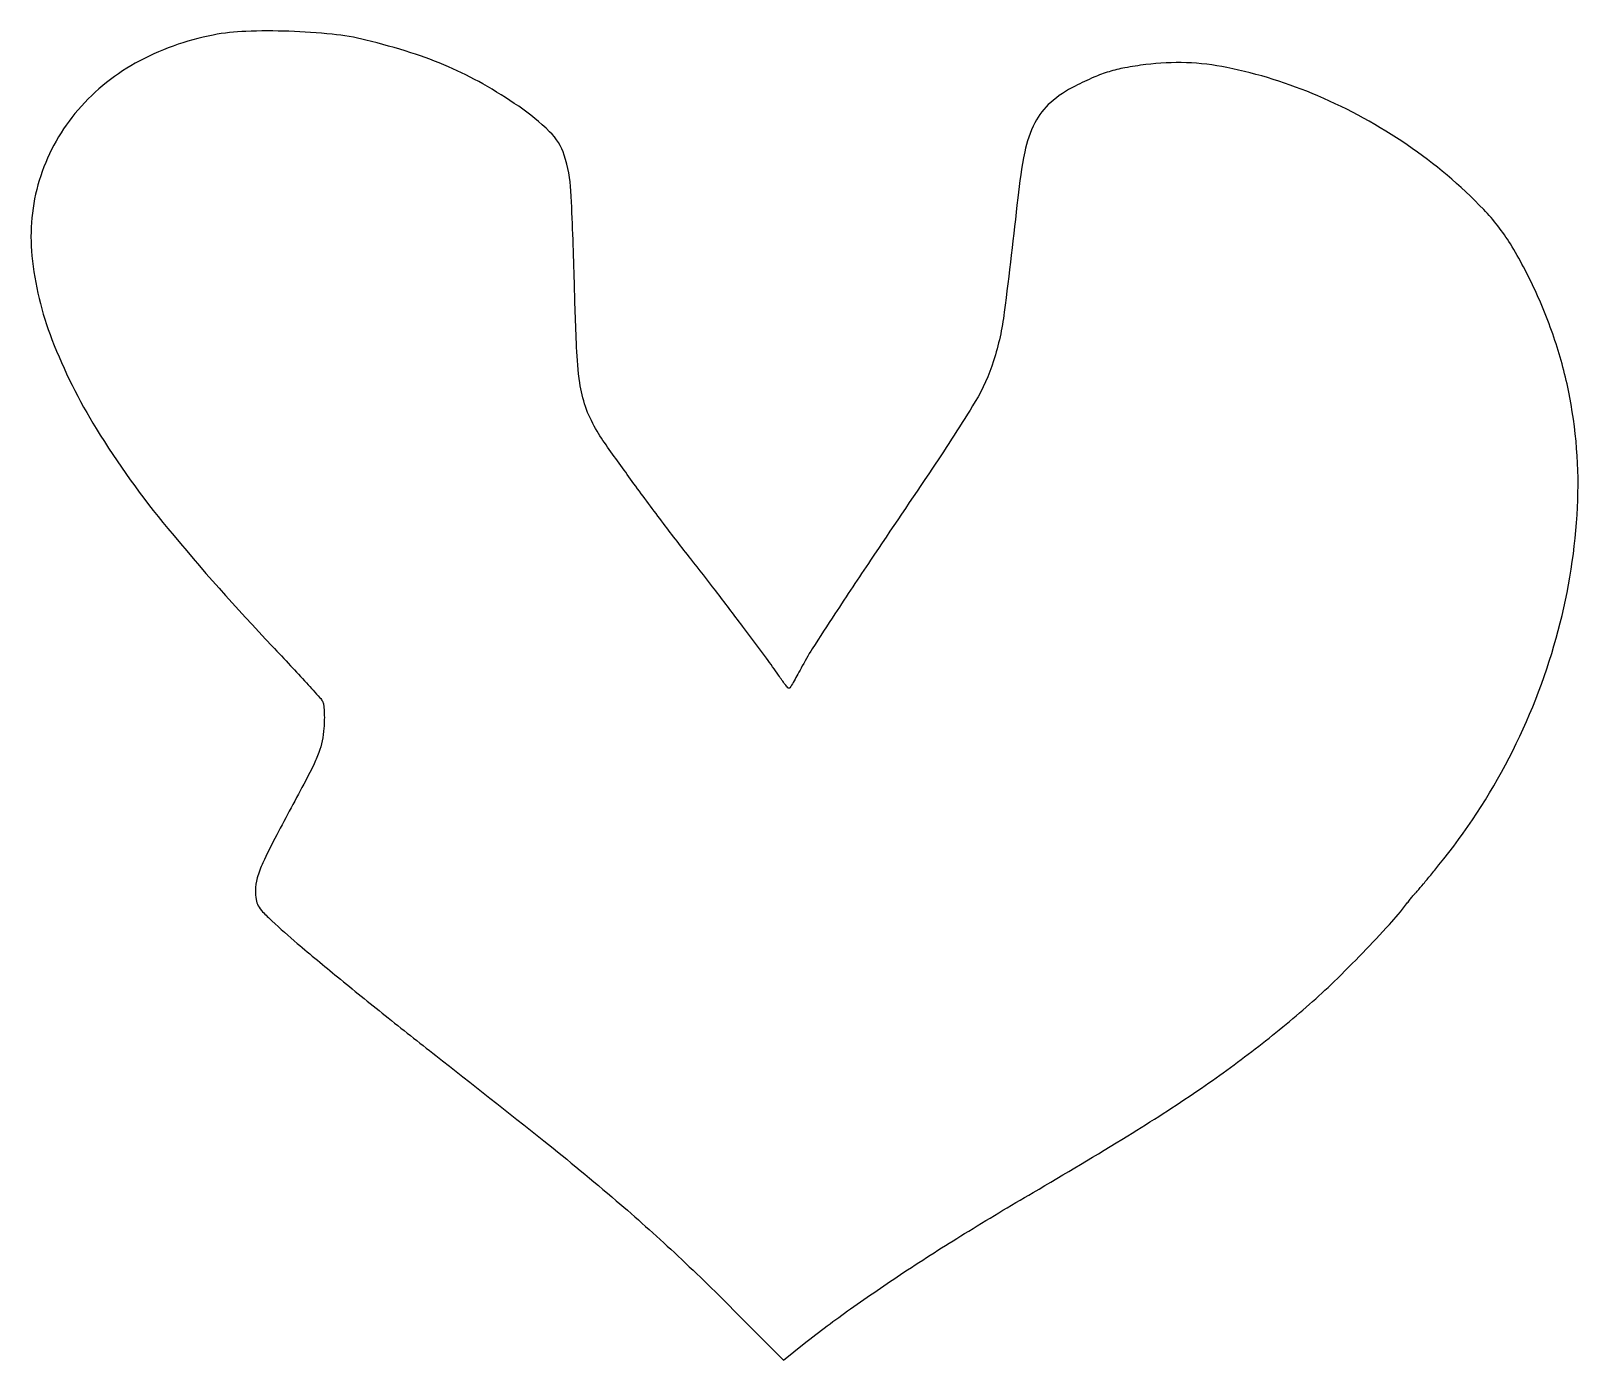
# Model space of a CAD drawing. Extents: x 0 to 447, y 0 to 384.
import ezdxf

# ---------------------------------------------------------------- set-up
doc = ezdxf.new("R2010")
doc.units = 0

msp = doc.modelspace()

# ---------------------------------------------------------------- linework, layer by layer
msp.add_lwpolyline([(52.806813, 382.49841, 0.080255), (30.300699, 374.336986, 0.094), (12.888911, 359.80474, 0.098739), (2.591184, 340.545389, 0.098414), (0.452439, 318.785893, 0.068502), (6.245171, 294.592528, 0.045112), (19.019856, 268.93519, 0.035025), (39.669002, 240.142028, 0.016824), (69.854046, 206.127078, -0.001911), (75.146418, 200.509915, -0.002813), (79.748817, 195.531646, -0.001312), (83.63186, 191.261331, -0.052702), (84.375969, 190.240775, -0.103297), (84.68846, 189.294103, -0.016291), (84.846731, 187.329535, -0.017493), (84.877033, 184.967647, -0.014488), (84.748478, 182.455343, -0.029472), (84.23627, 178.794857, -0.036844), (83.316149, 175.49089, -0.02784), (81.713091, 171.70908, -0.009195), (78.952892, 166.341647, 0.00171), (70.60491, 150.688989, 0.015128), (67.155441, 143.661034, 0.035516), (65.523849, 139.259983, 0.071124), (65, 135.595963, 0.036295), (65.185592, 133.0426, 0.088493), (65.779844, 131.259195, 0.066811), (67.061486, 129.507252, 0.014357), (69.75, 126.863154, 0.011803), (77.084979, 120.367952, 0.003438), (88.680941, 110.713815, 0.003313), (102.42065, 99.585511, 0.002809), (117.079948, 88.006742, -0.00274), (148.259874, 63.386077, -0.008233), (169.171644, 46.115137, -0.010948), (185.947274, 31.141727, -0.009389), (202.949975, 14.67561), (217.39995, 0.146043), (223.449975, 4.914754, -0.012308), (236.787522, 14.905345, -0.008771), (252.185685, 25.456554, -0.007887), (269.710345, 36.625743, -0.005769), (289.5, 48.49129, 0.005264), (316.864619, 64.861144, 0.012008), (337.076246, 77.920426, 0.014953), (353.632293, 89.930112, 0.015345), (369.294994, 102.808707, 0.013221), (376.397452, 109.363095, 0.007444), (384.682805, 117.668684, 0.007251), (392.384177, 125.856562, 0.021509), (397.334492, 131.766382, -0.003852), (398.178709, 132.849733, -0.004783), (398.981383, 133.843875, -0.003933), (399.669179, 134.665995, -0.035639), (399.996823, 135, 0.037188), (400.384169, 135.397318, 0.000745), (402.191052, 137.55625, 0.001764), (404.289888, 140.089744, 0.001184), (406.672051, 143, 0.051735), (426.930498, 173.90758, 0.051002), (440.528024, 208.461398, 0.05251), (446.562778, 244.029694, 0.062735), (444.452161, 277.938606, 0.031814), (440.497588, 293.35682, 0.028851), (434.514086, 308.676042, 0.03017), (427.285776, 322.21552, 0.054428), (419.588956, 332.14413, 0.050989), (397.482356, 350.7912, 0.048547), (371.705144, 364.93381, 0.051431), (345.455756, 373.11172, 0.081858), (322.004812, 373.953805, 0.0133), (315.993163, 373.02027, 0.028333), (311.422536, 371.914802, 0.028637), (307.036526, 370.307739, 0.013882), (301.621008, 367.783068, 0.064235), (294.578821, 363.044507, 0.094313), (290.002911, 357.174505, 0.069895), (287.071377, 348.740175, 0.02197), (285.056584, 335.5, -0.004844), (281.184507, 302.490707, -0.044727), (278.103807, 288.440816, -0.060103), (272.79027, 276.710007, -0.012281), (260.479111, 257.5, 0.000576), (242.603007, 230.993514, 0.002619), (232.291205, 215.490507, 0.003866), (225.751608, 205.376663, 0.021216), (222.5, 199.747617, -0.006429), (221.313961, 197.546623, -0.010144), (220.234375, 195.693028, -0.004512), (219.281774, 194.162439, -0.259067), (219, 194.009209, -0.217363), (218.71236, 194.143565, -0.007674), (217.9125, 195.111912, -0.012977), (216.994264, 196.322057, -0.008576), (216, 197.756833, 0.012315), (212.567406, 202.631976, 0.002), (205.631201, 211.907272, 0.002339), (197.880233, 222.086723, 0.003062), (190.697008, 231.312072, -0.005214), (182.790405, 241.557085, -0.003878), (174.268001, 253.025224, -0.003204), (166.670781, 263.556731, -0.022107), (163.208394, 268.907558, -0.049781), (160.292404, 275.255193, -0.047641), (158.635248, 282.148068, -0.024894), (157.701636, 292.384921, -0.003969), (157.032893, 312.5, 0.006596), (156.070223, 337.500259, 0.065653), (154.168068, 347.790006, 0.121797), (149.932328, 354.60179, 0.043249), (140.989788, 361.917047, 0.020609), (130.659873, 368.364355, 0.026958), (120.701244, 373.333933, 0.025639), (109.874238, 377.380796, 0.016145), (96.873998, 381.036772, 0.035005), (87.172404, 382.720858, 0.017186), (74.659617, 383.567078, 0.017147), (62.219412, 383.552964, 0.038091)], format="xyb", close=True)

doc.saveas('drawing.dxf')
